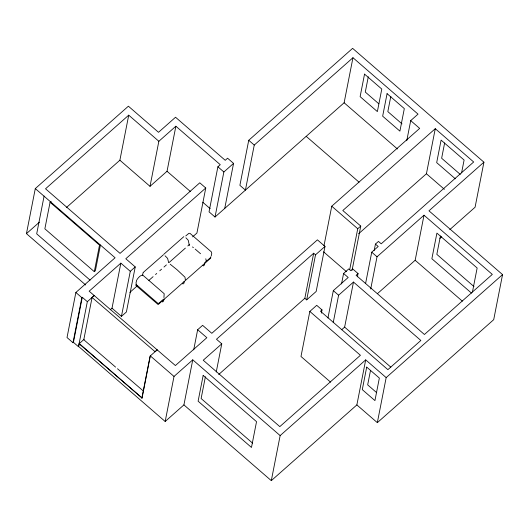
<?xml version="1.0" encoding="UTF-8"?>
<svg xmlns="http://www.w3.org/2000/svg" width="529" height="529" viewBox="0 0 529 529"><rect width="100%" height="100%" fill="white"/><g stroke="black" fill="none" stroke-linecap="round" stroke-linejoin="round"><path stroke-width="0.79" d="M162.039 301.305C163.091 303.818 164.347 298.508 163.944 298.918M182.406 283.279C182.836 285.157 184.879 282.631 184.046 281.488M202.772 265.254C203.586 267.456 205.259 263.601 204.564 262.622M185.348 279.808L184.991 277.203L177.083 269.77L170.166 264.196M85.672 284.986L26.45 233.646L35.291 188.595L128.395 106.197L158.515 132.31L175.542 117.24L225.215 160.3L227.582 158.204L233.56 163.388L224.726 208.439M44.112 196.034L36.693 233.844L90.095 280.132M51.154 201.298L50.076 202.25L44.866 228.819L94.307 271.675L95.385 270.722L100.437 244.96M35.291 188.595L115.084 257.768L75.859 292.484L67.024 337.535L73.002 342.719L73.432 342.336L82.273 297.285L87.331 301.669L78.49 346.72L73.432 342.336M73.002 342.719L81.843 297.668L82.273 297.285M78.49 346.72L79.284 343.579L142.063 398.006L79.072 343.771L84.144 339.281M94.307 271.675L99.518 245.112L50.076 202.25M306.681 299.877L315.522 254.819L313.677 253.226L304.843 298.277L306.681 299.877L316.163 291.479L325.004 246.428L317.413 239.849L211.812 333.31L202.614 325.335L197.654 329.726L206.852 337.7L175.39 365.546L94.228 295.566L92.079 297.483L83.787 339.737L115.6 367.119M119.885 160.221L128.726 115.163L158.852 141.283L150.011 186.334L119.885 160.221L66.277 207.666M112.009 308.195L120.85 263.144L130.279 271.317L121.439 316.368L112.009 308.195L110.184 309.815M128.726 115.163L45.534 188.793L120.043 253.378L199.783 182.809L205.761 187.993L125.803 258.754L135.232 266.927L126.398 311.984L121.439 316.368M142.493 275.649L143.061 272.759M150.011 186.334L167.038 171.264L175.873 126.213L220.256 164.684L217.888 166.787L209.048 211.838L215.025 217.022L344.121 102.771L352.962 57.714L418.036 114.132L410.709 120.619L406.761 140.727M141.851 398.192L150.11 356.09L157.219 349.801L155.076 351.712L92.079 297.483M142.063 398.006L150.322 355.905L174.008 376.436L165.174 421.487L78.709 346.535M205.761 187.993L196.92 233.044L192.616 236.853M215.025 217.022L223.866 171.971L233.56 163.388M193.707 349.841L197.654 329.726M183.92 404.897L192.761 359.839L280.145 435.592L271.304 480.649L183.92 404.897L165.174 421.487M449.762 229.639L475.082 207.236L483.923 162.185L352.612 48.351L248.736 140.291L239.895 185.342L245.416 190.129L254.251 145.072L352.962 57.714M205.391 376.76L201.119 398.522L252.611 443.157M216.249 371.993L221.77 343.837L216.48 339.248L313.677 253.226M321.381 313.128L322.009 309.908L316.719 305.326L309.822 311.429L300.988 356.48L330.599 382.156M324.012 245.635L331.749 206.211L419.676 128.388L410.709 120.619M368.29 76.778L365.294 92.066L378.843 103.816M327.947 317.989L333.316 290.639L348.188 277.474L343.586 273.486L348.763 268.911L350.826 270.703L352.77 268.99L358.06 273.572L357.425 276.793M333.237 322.578L338.606 295.222L353.478 282.063L420.853 340.471L387.883 369.652L320.501 311.244L322.009 309.908M341.536 283.947L343.586 273.486M349.682 269.77L357.736 228.74L360.752 226.068L342.812 210.522L435.268 128.692L473.673 161.986L381.217 243.809L378.46 241.422L375.438 244.087L374.175 250.528M352.069 270.319L360.752 226.068M341.661 329.746L344.637 327.114L353.478 282.063M390.825 96.318L387.83 111.599L401.994 123.885M365.579 283.577L371.735 252.201L378.202 246.481L375.438 244.087M370.71 288.973L377.025 256.79L424.007 215.21L492.307 274.412L424.417 334.5L356.116 275.292L358.06 273.572M356.863 404.923L365.704 359.872L386.17 377.613L377.336 422.664L356.863 404.923L271.304 480.649M370.518 370.379L367.675 384.861L376.708 392.69M358.629 233.752L426.434 173.743L435.268 128.692M377.455 293.635L415.166 260.261L424.007 215.21M444.638 142.962L441.642 158.25L460.283 174.411M440.445 235.941L436.835 254.363L473.984 286.566M461.572 172.917L464.098 160.042L441.1 140.112L436.683 162.634L455.33 178.802M472.437 292.034L477.151 268.005L436.908 233.117L431.876 258.747L471.498 293.099M483.923 162.185L428.966 210.82L502.55 274.611L493.709 319.668L377.336 422.664M163.944 297.582L164.175 293.681L142.79 275.14C140.39 274.915 137.818 278.28 136.846 279.874M211.269 255.758L211.745 253.457L211.375 251.903L189.957 233.335L188.893 233.335L185.785 235.921M210.959 256.638L210.317 257.782L206.105 261.511M136.661 280.363L136.019 282.843L136.383 284.708L157.807 303.276L158.951 303.236L163.044 299.626M135.9 284.556L135.821 285.356L158.164 304.565L210.654 258.152L210.734 257.352M205.47 262.734L206.244 260.751L205.788 258.793M26.45 233.646L39.397 222.187M158.852 141.283L175.873 126.213M120.85 263.144L89.17 291.181L94.228 295.566M87.331 301.669L94.44 295.374M130.279 271.317L135.232 266.927M143.24 272.481L163.309 254.852M163.825 254.264L183.841 236.635M129.883 292.378L137.262 285.845M148.874 280.41L153.106 276.667M155.519 274.525L156.729 273.46M159.751 270.782L161.563 269.182M163.977 267.039L166.397 264.903M169.068 262.536L185.381 248.101M187.795 245.965L189.005 244.894M174.008 376.436L192.761 359.839M315.522 254.819L325.004 246.428M221.77 343.837L203.235 360.236L279.815 426.619L360.414 355.283L309.822 311.429M218.715 374.506L304.843 298.277M439.883 238.387L441.735 236.747M280.145 435.592L365.704 359.872M386.17 377.613L502.55 274.611M189.203 244.782L189.693 244.848M192.483 246.944L193.383 247.651M165.088 255.824L167.614 258.397L168.639 262.549M195.188 249.093L200.544 253.741M185.917 237.799L188.251 240.272L189.329 245.324M117.471 368.733L143.042 390.746M426.434 173.743L444.393 189.316M344.121 102.771L397.424 148.973M306.192 136.337L359.079 182.188M415.166 260.261L462.353 301.166M331.749 206.211L357.736 228.74M248.736 140.291L254.251 145.072M371.735 252.201L377.025 256.79M323.53 251.804L346.422 271.648M217.888 166.787L223.866 171.971M333.316 290.639L338.606 295.222M167.038 171.264L190.46 191.571M202.786 202.257L210.185 208.671M344.637 327.114L390.805 367.139M75.859 292.484L81.843 297.668M203.169 375.405L198.111 401.194L251.473 447.455L256.532 421.666L203.169 375.405M364.541 74.12L360.123 96.642L377.369 111.593L381.786 89.07L364.541 74.12M387.076 93.653L382.659 116.182L399.904 131.132L404.321 108.604L387.076 93.653M366.709 367.1L362.286 389.628L374.935 400.592L379.353 378.063L366.709 367.1"/></g></svg>
